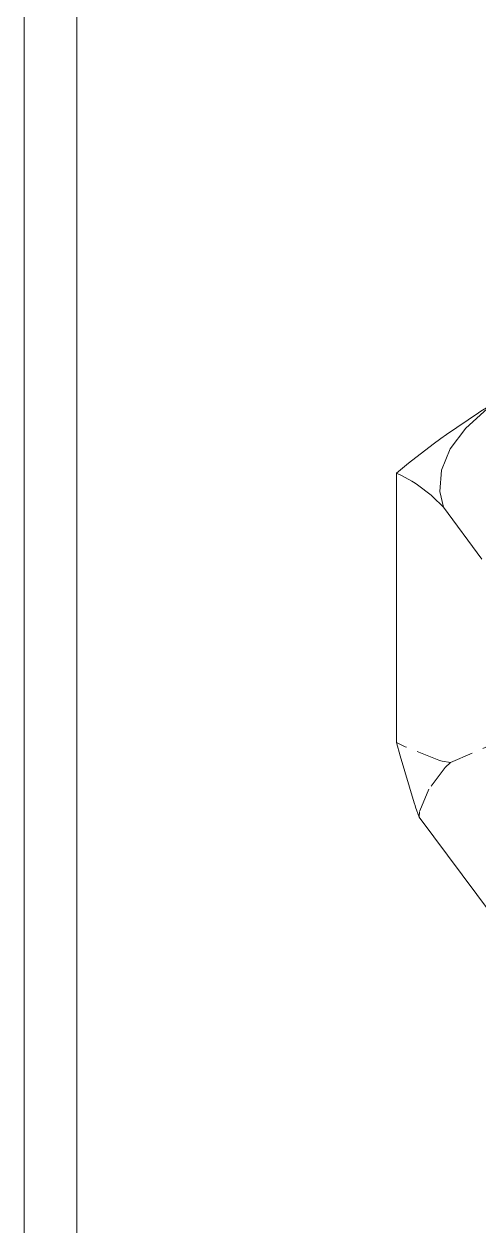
# Model space of a CAD drawing. Header units: millimetres. Extents: x 6 to 204, y 6 to 292.
# Drawn here: x 5.5 to 44.3, y 62.1 to 164.7 of the extents above; entities that cross this region are included whole.
import ezdxf

# ---------------------------------------------------------------- set-up
doc = ezdxf.new("R2010")
doc.units = ezdxf.units.MM
doc.linetypes.add('HIDDEN', pattern=[3, 2, -1])
for name, color, linetype, lineweight in [('G-ANNO-TTLB', 7, 'CONTINUOUS', 0), ('M-VIEW', 7, 'CONTINUOUS', 0), ('M-VIEW-HIDD', 8, 'HIDDEN', 0)]:
    doc.layers.add(name, color=color, linetype=linetype, lineweight=lineweight)

msp = doc.modelspace()

# ---------------------------------------------------------------- linework, layer by layer
at = {"layer": 'G-ANNO-TTLB', "lineweight": 0}
for points in [[(5.5, 5.5), (204.5, 5.5), (204.5, 291.5), (5.5, 291.5)], [(10, 10), (200, 10), (200, 287), (10, 287)]]:
    msp.add_lwpolyline(points, close=True, dxfattribs=at)
at = {"layer": 'M-VIEW', "lineweight": 0}
for p, q in [((37.28, 103.39), (37.28, 126.39)), ((41.31, 123.47), (44.59, 119.05)), ((39.23, 97.03), (46.67, 87.02))]:
    msp.add_line(p, q, dxfattribs=at)
for points in [[(46.82, 133.04), (44.64, 131.76), (44.48, 131.67), (44.29, 131.54), (41.57, 129.69), (41.07, 129.34), (40.42, 128.85), (38.32, 127.22), (37.28, 126.39)], [(46.82, 133.04), (45.07, 131.89), (43.2, 130.22), (41.88, 128.46)], [(41.88, 128.46), (41.14, 126.65), (40.99, 124.82), (41.31, 123.47)], [(37.28, 126.39), (37.72, 126.18), (38.61, 125.7), (38.88, 125.53), (39.09, 125.39), (40.24, 124.51), (40.32, 124.45), (40.38, 124.39), (41.31, 123.47)], [(39.23, 97.03), (38.93, 97.89), (38.88, 98.02), (38.81, 98.24), (37.6, 102.27), (37.28, 103.39)]]:
    msp.add_lwpolyline(points, dxfattribs=at)
at = {"layer": 'M-VIEW-HIDD', "lineweight": 0}
msp.add_line((41.91, 101.68), (59.52, 109.3), dxfattribs=at)
for points in [[(41.91, 101.68), (41.19, 101.8), (41.07, 101.83), (40.92, 101.88), (38.04, 103.03), (37.28, 103.39)], [(41.91, 101.68), (41.45, 101.26), (40.05, 99.4)], [(40.05, 99.4), (39.27, 97.5), (39.23, 97.03)]]:
    msp.add_lwpolyline(points, dxfattribs=at)

doc.saveas('drawing.dxf')
